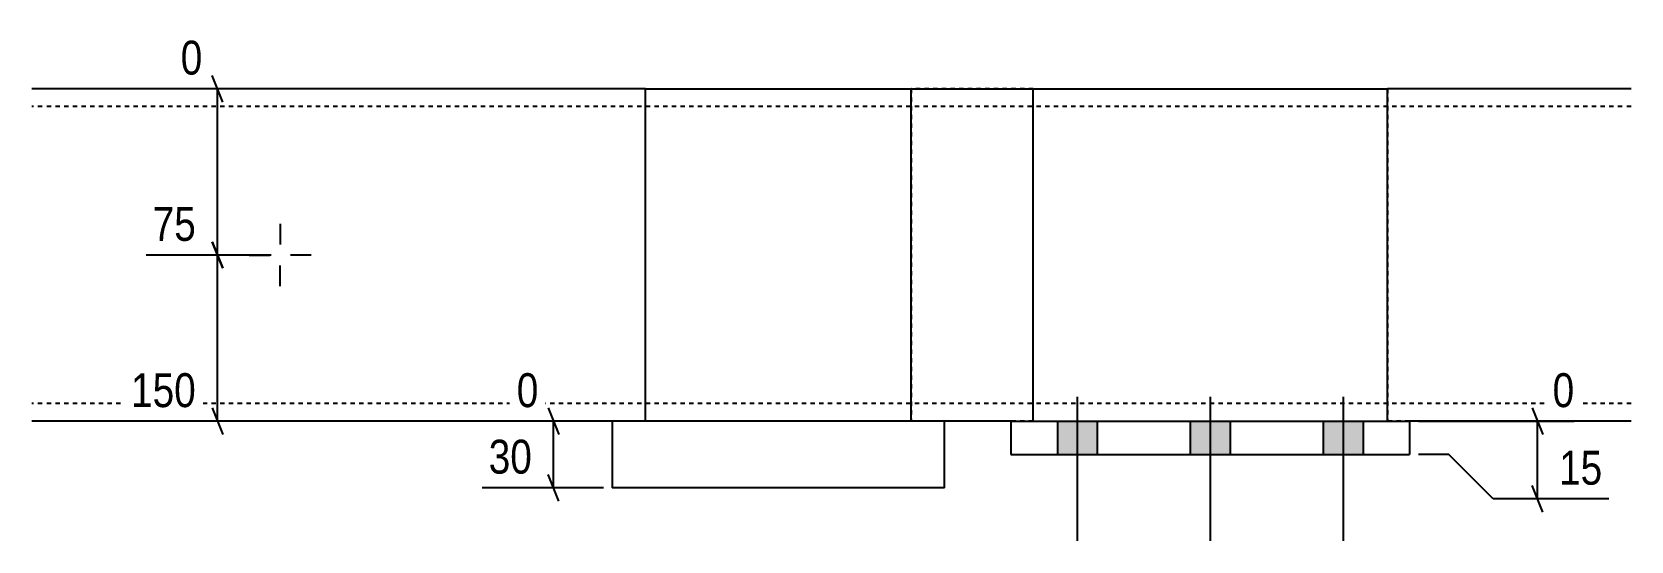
# Model space of a CAD drawing. Header units: millimetres. Extents: x 26 to 43146, y 6 to 1488.
# Drawn here: x 19395 to 20117, y 6 to 235 of the extents above; entities that cross this region are included whole.
import ezdxf

# ---------------------------------------------------------------- set-up
doc = ezdxf.new("R2010")
doc.units = ezdxf.units.MM
doc.linetypes.add('DXK_LINE_DOT2', pattern=[3.9198, 1.9599, -1.9599])
doc.layers.add('MÅLSÆTNING', color=7, linetype='Continuous')
doc.layers.add('STÅL', color=7, linetype='Continuous')
doc.styles.add('Arial Narrow', font='ARIALN.TTF', dxfattribs={"height": 0.2})

msp = doc.modelspace()

# ---------------------------------------------------------------- hatches: boundary and pattern name
at = {"layer": 'STÅL', "linetype": 'Continuous'}
for points in [[(19857.84, 44.6), (19875.84, 44.6), (19875.84, 59.6), (19857.84, 59.6)], [(19857.84, 44.6), (19875.84, 44.6), (19875.84, 59.6), (19857.84, 59.6)], [(19917.84, 44.6), (19935.84, 44.6), (19935.84, 59.6), (19917.84, 59.6)], [(19917.84, 44.6), (19935.84, 44.6), (19935.84, 59.6), (19917.84, 59.6)], [(19977.84, 44.6), (19995.84, 44.6), (19995.84, 59.6), (19977.84, 59.6)], [(19977.84, 44.6), (19995.84, 44.6), (19995.84, 59.6), (19977.84, 59.6)]]:
    msp.add_hatch(color=96, dxfattribs=at).paths.add_polyline_path(points)

# ---------------------------------------------------------------- linework, layer by layer
at = {"layer": 'MÅLSÆTNING', "color": 7, "linetype": 'Continuous'}
for p, q in [((19572.84, 209.6), (19462.01, 209.6)), ((19480.96, 203.6), (19476.16, 215.6)), ((19478.56, 134.6), (19478.56, 209.6)), ((19480.96, 128.6), (19476.16, 140.6)), ((19476.16, 140.6), (19480.96, 128.6)), ((19502.84, 134.6), (19446.43, 134.6)), ((19478.56, 59.6), (19478.56, 134.6)), ((19476.16, 65.6), (19480.96, 53.6)), ((19627.89, 65.6), (19632.69, 53.6)), ((20072.25, 65.6), (20077.05, 53.6)), ((19652.84, 59.6), (19436.68, 59.6)), ((19652.84, 59.6), (19613.74, 59.6)), ((19630.29, 29.6), (19630.29, 59.6)), ((20020.84, 59.6), (20091.2, 59.6)), ((20074.65, 24.6), (20074.65, 59.6)), ((20034.65, 44.6), (20020.84, 44.6)), ((20054.65, 24.6), (20034.65, 44.6)), ((19652.84, 29.6), (19598.16, 29.6)), ((19632.69, 23.6), (19627.89, 35.6)), ((20077.05, 18.6), (20072.25, 30.6)), ((20106.78, 24.6), (20054.65, 24.6))]:
    msp.add_line(p, q, dxfattribs=at)
at = {"layer": 'STÅL', "color": 2, "linetype": 'Continuous'}
for p, q in [((19671.84, 209.6), (19394.84, 209.6)), ((19671.84, 59.6), (19671.84, 209.6)), ((19671.84, 209.6), (19791.84, 209.6)), ((19791.84, 59.6), (19791.84, 209.6)), ((19791.84, 209.6), (19846.84, 209.6)), ((19846.84, 59.6), (19846.84, 209.6)), ((19846.84, 209.6), (20006.84, 209.6)), ((20006.84, 59.6), (20006.84, 209.6)), ((20116.84, 209.6), (20006.84, 209.6)), ((19656.84, 59.6), (19394.84, 59.6)), ((19806.84, 59.6), (19656.84, 59.6)), ((19656.84, 59.6), (19656.84, 29.6)), ((19806.84, 29.6), (19806.84, 59.6)), ((19836.84, 59.6), (19806.84, 59.6)), ((19836.84, 59.6), (20016.84, 59.6)), ((19836.84, 59.6), (19836.84, 44.6)), ((20016.84, 59.6), (20016.84, 44.6)), ((20116.84, 59.6), (20016.84, 59.6)), ((19836.84, 44.6), (20016.84, 44.6)), ((19806.84, 29.6), (19656.84, 29.6))]:
    msp.add_line(p, q, dxfattribs=at)
at = {"layer": 'STÅL', "color": 7, "linetype": 'DXK_LINE_DOT2'}
for p, q in [((19671.84, 59.6), (19671.84, 209.6)), ((19671.84, 209.6), (19791.84, 209.6)), ((19791.84, 209.6), (19791.84, 59.6)), ((19846.84, 209.6), (19791.84, 209.6)), ((19846.84, 59.6), (19846.84, 209.6)), ((19846.84, 209.6), (20006.84, 209.6)), ((20006.84, 209.6), (20006.84, 59.6)), ((20116.84, 201.6), (19394.84, 201.6)), ((20116.84, 67.6), (19394.84, 67.6)), ((19671.84, 59.6), (19656.84, 59.6)), ((19791.84, 59.6), (19671.84, 59.6)), ((19806.84, 59.6), (19791.84, 59.6)), ((19846.84, 59.6), (19836.84, 59.6)), ((19846.84, 59.6), (20006.84, 59.6)), ((20016.84, 59.6), (20006.84, 59.6))]:
    msp.add_line(p, q, dxfattribs=at)
at = {"layer": 'STÅL', "color": 96, "linetype": 'Continuous'}
for p, q in [((19506.84, 148.6), (19506.84, 139.28)), ((19492.84, 134.6), (19502.17, 134.6)), ((19520.84, 134.6), (19511.52, 134.6)), ((19506.84, 120.6), (19506.84, 129.92)), ((19866.84, 70.6), (19866.84, 5.6)), ((19866.84, 70.6), (19866.84, 5.6)), ((19926.84, 70.6), (19926.84, 5.6)), ((19926.84, 70.6), (19926.84, 5.6)), ((19986.84, 70.6), (19986.84, 5.6)), ((19986.84, 70.6), (19986.84, 5.6)), ((19857.84, 59.6), (19857.84, 44.6)), ((19857.84, 59.6), (19857.84, 44.6)), ((19875.84, 59.6), (19875.84, 44.6)), ((19875.84, 59.6), (19875.84, 44.6)), ((19917.84, 59.6), (19917.84, 44.6)), ((19917.84, 59.6), (19917.84, 44.6)), ((19935.84, 59.6), (19935.84, 44.6)), ((19935.84, 59.6), (19935.84, 44.6)), ((19977.84, 59.6), (19977.84, 44.6)), ((19977.84, 59.6), (19977.84, 44.6)), ((19995.84, 59.6), (19995.84, 44.6)), ((19995.84, 59.6), (19995.84, 44.6))]:
    msp.add_line(p, q, dxfattribs=at)

# ---------------------------------------------------------------- next in the draw order: wipeouts: each hides what was drawn before it
at = {"color": 0, "linetype": 'Continuous'}
for points in [[(19474.96, 212.8), (19474.96, 235.2), (19458.81, 235.2), (19458.81, 212.8)], [(19472.04, 137.8), (19472.04, 160.2), (19446.14, 160.2), (19446.14, 137.8)], [(19472.04, 62.8), (19472.04, 85.2), (19436.39, 85.2), (19436.39, 62.8)], [(19626.69, 62.8), (19626.69, 85.2), (19610.54, 85.2), (19610.54, 62.8)], [(20094.4, 62.8), (20094.4, 85.2), (20078.25, 85.2), (20078.25, 62.8)], [(19623.78, 32.8), (19623.78, 55.2), (19597.88, 55.2), (19597.88, 32.8)], [(20107.07, 27.8), (20107.07, 50.2), (20081.17, 50.2), (20081.17, 27.8)]]:
    msp.add_wipeout(points, dxfattribs=at).dxf.layer = 'MÅLSÆTNING'

# ---------------------------------------------------------------- next in the draw order: linework, layer by layer
at = {"layer": 'MÅLSÆTNING', "color": 7, "linetype": 'Continuous'}
msp.add_line((19502.84, 134.6), (19446.43, 134.6), dxfattribs=at)

# ---------------------------------------------------------------- next in the draw order: texts
at = {"layer": 'MÅLSÆTNING', "color": 3, "linetype": 'Continuous', "style": 'Arial Narrow'}
for s, height, p in [('0', 15.27, (19462.01, 216)), ('75', 15.271, (19449.34, 141)), ('150', 15.271, (19439.59, 66)), ('0', 15.27, (19613.74, 66)), ('0', 15.27, (20081.45, 66)), ('30', 15.271, (19601.08, 36)), ('15', 15.271, (20084.37, 31))]:
    msp.add_text(s, height=height, dxfattribs=at).set_placement(p)

doc.saveas('drawing.dxf')
